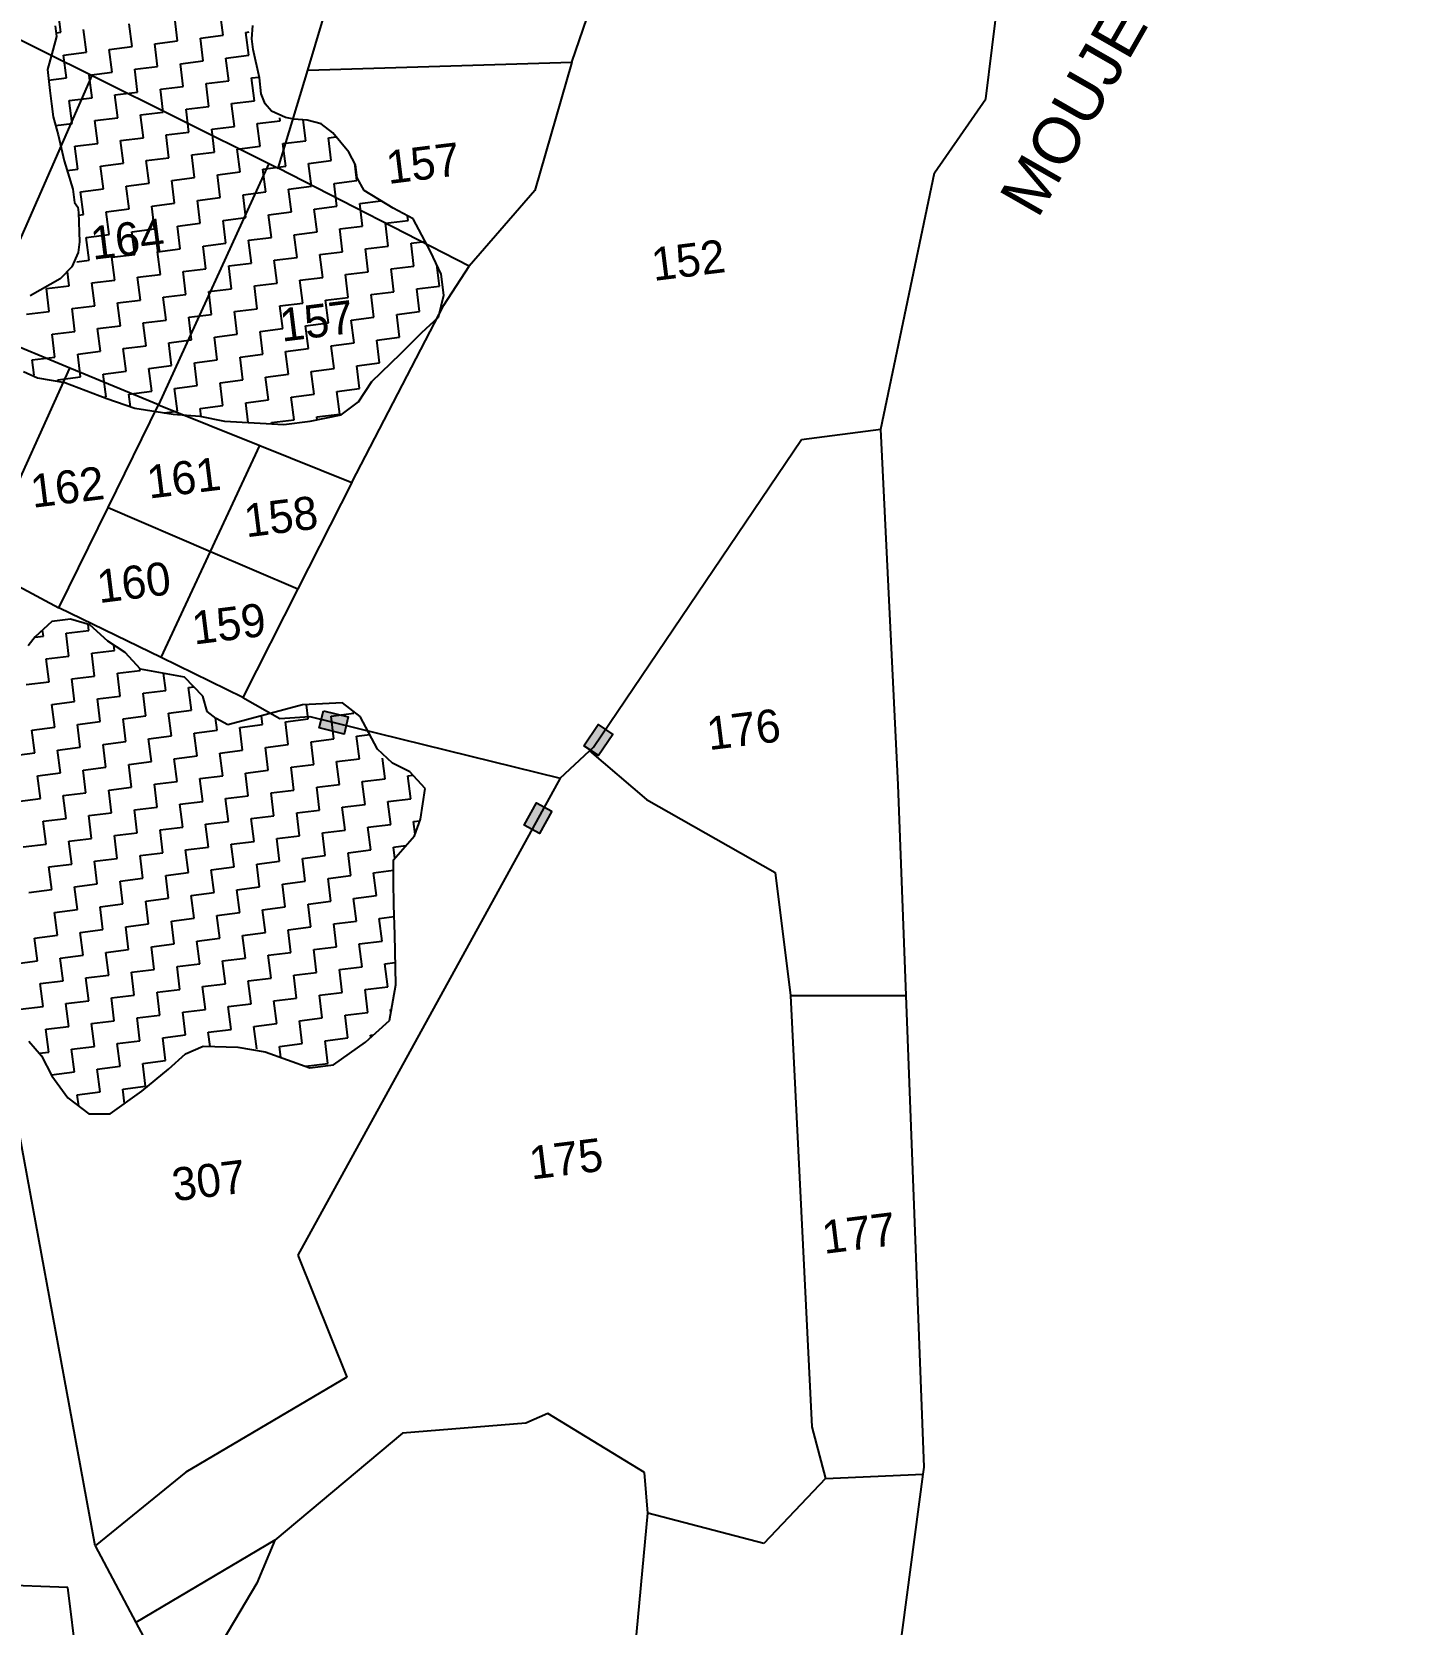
# Model space of a CAD drawing. Header units: metres. Extents: x 290108 to 292128, y 1990044 to 1991719.
# Drawn here: x 291804.7 to 292110, y 1990977.3 to 1991327.5 of the extents above; entities that cross this region are included whole.
import ezdxf
from ezdxf.enums import TextEntityAlignment as Align

# ---------------------------------------------------------------- set-up
doc = ezdxf.new("R2010")
doc.units = ezdxf.units.M
doc.header["$MEASUREMENT"] = 0
for name, color, linetype in [('POLY_HATCH', 12, 'Continuous'), ('POLY_PARCEL', 6, 'Continuous'), ('TEXT_MAPOUT', 7, 'Continuous'), ('TEXT_PARCEL', 7, 'Continuous'), ('V_BOUND_LINE', 7, 'Continuous')]:
    doc.layers.add(name, color=color, linetype=linetype)
doc.styles.get("Standard").update_dxf_attribs({"font": 'arial.ttf'})
doc.styles.add('TEXT_MAP', font='')
doc.styles.get('TEXT_MAP').set_extended_font_data('Kruti Dev 050')

msp = doc.modelspace()

# ---------------------------------------------------------------- hatches: boundary and pattern name
for points in [[(291873.39, 1991173.05), (291874.32, 1991176.83), (291868.86, 1991178.17), (291867.93, 1991174.39)], [(291932.49, 1991172.96), (291929.27, 1991175.13), (291926.12, 1991170.48), (291929.34, 1991168.3)], [(291912.97, 1991153.02), (291916.37, 1991151.15), (291919.08, 1991156.08), (291915.67, 1991157.95)]]:
    msp.add_hatch(color=256).paths.add_polyline_path(points)

# ---------------------------------------------------------------- linework, layer by layer
for points in [[(291868.86, 1991178.17), (291874.32, 1991176.83), (291873.39, 1991173.05), (291867.93, 1991174.39)], [(291926.12, 1991170.48), (291929.27, 1991175.13), (291932.49, 1991172.96), (291929.34, 1991168.3)], [(291919.08, 1991156.08), (291916.37, 1991151.15), (291912.97, 1991153.02), (291915.67, 1991157.95)]]:
    msp.add_lwpolyline(points, close=True)
at = {"layer": 'POLY_HATCH'}
for p, q in [((291809.88, 1991328.76), (291810.17, 1991326.44)), ((291853.09, 1991325.92), (291853.31, 1991328.88)), ((291810.17, 1991326.44), (291809.37, 1991323.41)), ((291853.38, 1991323.61), (291853.09, 1991325.92)), ((291809.37, 1991323.41), (291808.14, 1991319.15)), ((291854.75, 1991317.32), (291853.38, 1991323.61)), ((291808.14, 1991319.15), (291808.71, 1991314.53)), ((291808.71, 1991314.53), (291809.07, 1991311.64)), ((291855.18, 1991313.85), (291854.75, 1991317.32)), ((291809.07, 1991311.64), (291809.43, 1991308.75)), ((291856.05, 1991311.61), (291855.18, 1991313.85)), ((291857.42, 1991310.02), (291856.05, 1991311.61)), ((291809.43, 1991308.75), (291810.52, 1991304.78)), ((291860.53, 1991308.65), (291857.42, 1991310.02)), ((291862.33, 1991308.29), (291860.53, 1991308.65)), ((291865.3, 1991308.07), (291862.33, 1991308.29)), ((291868.33, 1991307.27), (291865.3, 1991308.07)), ((291810.52, 1991304.78), (291811.81, 1991299.07)), ((291870.93, 1991305.25), (291868.33, 1991307.27)), ((291874.4, 1991300.99), (291870.93, 1991305.25)), ((291875.91, 1991298.24), (291874.4, 1991300.99)), ((291811.81, 1991299.07), (291813.76, 1991292.86)), ((291876.27, 1991295.35), (291875.91, 1991298.24)), ((291877.79, 1991292.61), (291876.27, 1991295.35)), ((291813.76, 1991292.86), (291814.12, 1991289.97)), ((291814.12, 1991289.97), (291814.84, 1991288.88)), ((291884.15, 1991288.7), (291877.79, 1991292.61)), ((291814.84, 1991288.88), (291814.98, 1991287.73)), ((291814.98, 1991287.73), (291815.2, 1991281.3)), ((291888.55, 1991286.32), (291884.15, 1991288.7)), ((291892.38, 1991279.17), (291888.55, 1991286.32)), ((291815.2, 1991281.3), (291814.91, 1991278.92)), ((291814.91, 1991278.92), (291813.53, 1991275.81)), ((291894.76, 1991274.18), (291892.38, 1991279.17)), ((291810.93, 1991273.14), (291804.35, 1991269.39)), ((291813.53, 1991275.81), (291810.93, 1991273.14)), ((291895.33, 1991269.56), (291894.76, 1991274.18)), ((291894.17, 1991264.72), (291895.33, 1991269.56)), ((291890.49, 1991261.33), (291894.17, 1991264.72)), ((291885.79, 1991256.63), (291890.49, 1991261.33)), ((291879.5, 1991250.57), (291885.79, 1991256.63)), ((291802.89, 1991252.78), (291806, 1991251.4)), ((291806, 1991251.4), (291812, 1991250.39)), ((291812, 1991250.39), (291821.24, 1991246.85)), ((291876.53, 1991246.09), (291879.5, 1991250.57)), ((291821.24, 1991246.85), (291827.39, 1991244.68)), ((291827.39, 1991244.68), (291835.77, 1991243.37)), ((291872.77, 1991243.28), (291876.53, 1991246.09)), ((291835.77, 1991243.37), (291841.69, 1991242.93)), ((291841.69, 1991242.93), (291847.11, 1991241.85)), ((291847.11, 1991241.85), (291853.62, 1991241.48)), ((291853.62, 1991241.48), (291860.12, 1991241.12)), ((291860.12, 1991241.12), (291865.9, 1991241.84)), ((291865.9, 1991241.84), (291872.77, 1991243.28)), ((291809.14, 1991197.81), (291805.46, 1991194.42)), ((291813.19, 1991198.31), (291809.14, 1991197.81)), ((291817.45, 1991197.08), (291813.19, 1991198.31)), ((291821.43, 1991193.47), (291817.45, 1991197.08)), ((291805.46, 1991194.42), (291803.94, 1991192.47)), ((291825.26, 1991191.01), (291821.43, 1991193.47)), ((291828.65, 1991187.33), (291825.26, 1991191.01)), ((291838.26, 1991185.59), (291828.65, 1991187.33)), ((291842.3, 1991181.4), (291838.26, 1991185.59)), ((291843.31, 1991178), (291842.3, 1991181.4)), ((291845.26, 1991176.48), (291843.31, 1991178)), ((291864.27, 1991179.44), (291847.79, 1991175.04)), ((291873.02, 1991179.94), (291864.27, 1991179.44)), ((291876.92, 1991176.9), (291873.02, 1991179.94)), ((291847.79, 1991175.04), (291845.26, 1991176.48)), ((291880.74, 1991169.75), (291876.92, 1991176.9)), ((291884.07, 1991166.64), (291880.74, 1991169.75)), ((291887.82, 1991164.76), (291884.07, 1991166.64)), ((291891.22, 1991161.08), (291887.82, 1991164.76)), ((291890.18, 1991154.34), (291891.22, 1991161.08)), ((291888.88, 1991150.66), (291890.18, 1991154.34)), ((291884.25, 1991145.39), (291888.88, 1991150.66)), ((291884.25, 1991140.69), (291884.25, 1991145.39)), ((291884.32, 1991135.42), (291884.25, 1991140.69)), ((291884.53, 1991128.99), (291884.32, 1991135.42)), ((291884.74, 1991117.87), (291884.53, 1991128.99)), ((291883.36, 1991110.07), (291884.74, 1991117.87)), ((291878.08, 1991105.31), (291883.36, 1991110.07)), ((291804.08, 1991105.49), (291806.83, 1991102.31)), ((291838.48, 1991102.73), (291842.38, 1991104.39)), ((291842.38, 1991104.39), (291850.04, 1991104.17)), ((291871.07, 1991100.33), (291878.08, 1991105.31)), ((291806.83, 1991102.31), (291809.13, 1991097.9)), ((291834.79, 1991099.33), (291838.48, 1991102.73)), ((291850.04, 1991104.17), (291856.04, 1991103.15)), ((291856.04, 1991103.15), (291865.87, 1991099.68)), ((291809.13, 1991097.9), (291812.67, 1991093.06)), ((291828.93, 1991094.5), (291834.79, 1991099.33)), ((291865.87, 1991099.68), (291871.07, 1991100.33)), ((291821.92, 1991089.52), (291828.93, 1991094.5)), ((291812.67, 1991093.06), (291817.22, 1991089.52)), ((291817.22, 1991089.52), (291821.92, 1991089.52))]:
    msp.add_line(p, q, dxfattribs=at)
at = {"layer": 'POLY_HATCH', "linetype": 'Continuous'}
for p, q in [((291811.09, 1991327.37), (291810.73, 1991330.24)), ((291826.75, 1991324.23), (291826.12, 1991329.24)), ((291836.77, 1991325.47), (291836.14, 1991330.49)), ((291846.79, 1991326.72), (291846.17, 1991331.73)), ((291810.07, 1991327.24), (291811.09, 1991327.37)), ((291816.72, 1991322.98), (291816.1, 1991327.99)), ((291831.76, 1991324.85), (291836.77, 1991325.47)), ((291841.78, 1991326.1), (291846.79, 1991326.72)), ((291842.4, 1991321.09), (291841.78, 1991326.1)), ((291851.8, 1991327.34), (291852.55, 1991327.44)), ((291852.43, 1991322.33), (291851.8, 1991327.34)), ((291811.71, 1991322.36), (291816.72, 1991322.98)), ((291812.33, 1991317.35), (291811.71, 1991322.36)), ((291821.73, 1991323.6), (291826.75, 1991324.23)), ((291822.36, 1991318.59), (291821.73, 1991323.6)), ((291832.38, 1991319.84), (291831.76, 1991324.85)), ((291847.41, 1991321.71), (291852.43, 1991322.33)), ((291848.04, 1991316.7), (291847.41, 1991321.71)), ((291817.35, 1991317.97), (291822.36, 1991318.59)), ((291817.97, 1991312.96), (291817.35, 1991317.97)), ((291827.37, 1991319.22), (291832.38, 1991319.84)), ((291827.99, 1991314.2), (291827.37, 1991319.22)), ((291837.39, 1991320.46), (291842.4, 1991321.09)), ((291838.02, 1991315.45), (291837.39, 1991320.46)), ((291808.42, 1991316.86), (291812.33, 1991317.35)), ((291833, 1991314.83), (291838.02, 1991315.45)), ((291833.63, 1991309.82), (291833, 1991314.83)), ((291843.03, 1991316.07), (291848.04, 1991316.7)), ((291843.65, 1991311.06), (291843.03, 1991316.07)), ((291853.05, 1991317.32), (291854.71, 1991317.53)), ((291853.67, 1991312.31), (291853.05, 1991317.32)), ((291812.96, 1991312.33), (291817.97, 1991312.96)), ((291813.58, 1991307.32), (291812.96, 1991312.33)), ((291822.98, 1991313.58), (291827.99, 1991314.2)), ((291823.6, 1991308.57), (291822.98, 1991313.58)), ((291838.64, 1991310.44), (291843.65, 1991311.06)), ((291848.66, 1991311.69), (291853.67, 1991312.31)), ((291849.29, 1991306.67), (291848.66, 1991311.69)), ((291818.59, 1991307.95), (291823.6, 1991308.57)), ((291819.22, 1991302.93), (291818.59, 1991307.95)), ((291828.62, 1991309.19), (291833.63, 1991309.82)), ((291829.24, 1991304.18), (291828.62, 1991309.19)), ((291839.26, 1991305.43), (291838.64, 1991310.44)), ((291854.3, 1991307.3), (291859.31, 1991307.92)), ((291859.31, 1991307.92), (291859.23, 1991308.52)), ((291864.94, 1991303.53), (291864.37, 1991308.14)), ((291809.95, 1991306.87), (291813.58, 1991307.32)), ((291824.23, 1991303.56), (291829.24, 1991304.18)), ((291834.25, 1991304.8), (291839.26, 1991305.43)), ((291834.87, 1991299.79), (291834.25, 1991304.8)), ((291844.27, 1991306.05), (291849.29, 1991306.67)), ((291844.9, 1991301.04), (291844.27, 1991306.05)), ((291854.92, 1991302.29), (291854.3, 1991307.3)), ((291869.95, 1991304.16), (291871.65, 1991304.37)), ((291870.58, 1991299.15), (291869.95, 1991304.16)), ((291814.21, 1991302.31), (291819.22, 1991302.93)), ((291814.83, 1991297.3), (291814.21, 1991302.31)), ((291824.85, 1991298.55), (291824.23, 1991303.56)), ((291839.89, 1991300.42), (291844.9, 1991301.04)), ((291840.51, 1991295.41), (291839.89, 1991300.42)), ((291849.91, 1991301.66), (291854.92, 1991302.29)), ((291850.53, 1991296.65), (291849.91, 1991301.66)), ((291859.93, 1991302.91), (291864.94, 1991303.53)), ((291860.55, 1991297.9), (291859.93, 1991302.91)), ((291812.46, 1991297), (291814.83, 1991297.3)), ((291819.84, 1991297.92), (291824.85, 1991298.55)), ((291820.46, 1991292.91), (291819.84, 1991297.92)), ((291829.86, 1991299.17), (291834.87, 1991299.79)), ((291830.49, 1991294.16), (291829.86, 1991299.17)), ((291855.54, 1991297.28), (291860.55, 1991297.9)), ((291856.17, 1991292.26), (291855.54, 1991297.28)), ((291865.57, 1991298.52), (291870.58, 1991299.15)), ((291866.19, 1991293.51), (291865.57, 1991298.52)), ((291876.21, 1991294.76), (291875.74, 1991298.56)), ((291825.47, 1991293.53), (291830.49, 1991294.16)), ((291826.1, 1991288.52), (291825.47, 1991293.53)), ((291835.5, 1991294.78), (291840.51, 1991295.41)), ((291836.12, 1991289.77), (291835.5, 1991294.78)), ((291845.52, 1991296.03), (291850.53, 1991296.65)), ((291846.14, 1991291.02), (291845.52, 1991296.03)), ((291861.18, 1991292.89), (291866.19, 1991293.51)), ((291871.2, 1991294.13), (291876.21, 1991294.76)), ((291871.82, 1991289.12), (291871.2, 1991294.13)), ((291815.45, 1991292.29), (291820.46, 1991292.91)), ((291816.08, 1991287.28), (291815.45, 1991292.29)), ((291841.13, 1991290.39), (291846.14, 1991291.02)), ((291841.76, 1991285.38), (291841.13, 1991290.39)), ((291851.16, 1991291.64), (291856.17, 1991292.26)), ((291851.78, 1991286.63), (291851.16, 1991291.64)), ((291861.8, 1991287.88), (291861.18, 1991292.89)), ((291876.84, 1991289.75), (291881.5, 1991290.33)), ((291815, 1991287.14), (291816.08, 1991287.28)), ((291821.09, 1991287.9), (291826.1, 1991288.52)), ((291821.71, 1991282.89), (291821.09, 1991287.9)), ((291831.11, 1991289.15), (291836.12, 1991289.77)), ((291831.73, 1991284.14), (291831.11, 1991289.15)), ((291846.77, 1991286.01), (291851.78, 1991286.63)), ((291856.79, 1991287.25), (291861.8, 1991287.88)), ((291857.41, 1991282.24), (291856.79, 1991287.25)), ((291866.81, 1991288.5), (291871.82, 1991289.12)), ((291867.44, 1991283.49), (291866.81, 1991288.5)), ((291877.46, 1991284.74), (291876.84, 1991289.75)), ((291887.48, 1991285.98), (291887.36, 1991286.96)), ((291826.72, 1991283.51), (291831.73, 1991284.14)), ((291827.35, 1991278.5), (291826.72, 1991283.51)), ((291836.74, 1991284.76), (291841.76, 1991285.38)), ((291837.37, 1991279.75), (291836.74, 1991284.76)), ((291847.39, 1991280.99), (291846.77, 1991286.01)), ((291862.43, 1991282.86), (291867.44, 1991283.49)), ((291872.45, 1991284.11), (291877.46, 1991284.74)), ((291873.07, 1991279.1), (291872.45, 1991284.11)), ((291882.47, 1991285.36), (291887.48, 1991285.98)), ((291883.09, 1991280.35), (291882.47, 1991285.36)), ((291816.7, 1991282.27), (291821.71, 1991282.89)), ((291817.32, 1991277.25), (291816.7, 1991282.27)), ((291832.36, 1991279.12), (291837.37, 1991279.75)), ((291842.38, 1991280.37), (291847.39, 1991280.99)), ((291843, 1991275.36), (291842.38, 1991280.37)), ((291852.4, 1991281.62), (291857.41, 1991282.24)), ((291853.03, 1991276.61), (291852.4, 1991281.62)), ((291863.05, 1991277.85), (291862.43, 1991282.86)), ((291878.08, 1991279.72), (291883.09, 1991280.35)), ((291878.71, 1991274.71), (291878.08, 1991279.72)), ((291888.11, 1991280.97), (291891.21, 1991281.36)), ((291888.73, 1991275.96), (291888.11, 1991280.97)), ((291814.61, 1991276.92), (291817.32, 1991277.25)), ((291822.33, 1991277.88), (291827.35, 1991278.5)), ((291822.96, 1991272.87), (291822.33, 1991277.88)), ((291832.98, 1991274.11), (291832.36, 1991279.12)), ((291848.01, 1991275.98), (291853.03, 1991276.61)), ((291848.64, 1991270.97), (291848.01, 1991275.98)), ((291858.04, 1991277.23), (291863.05, 1991277.85)), ((291858.66, 1991272.22), (291858.04, 1991277.23)), ((291868.06, 1991278.48), (291873.07, 1991279.1)), ((291868.68, 1991273.47), (291868.06, 1991278.48)), ((291883.72, 1991275.34), (291888.73, 1991275.96)), ((291894.36, 1991271.57), (291893.79, 1991276.22)), ((291812.93, 1991271.62), (291812.54, 1991274.79)), ((291817.95, 1991272.24), (291822.96, 1991272.87)), ((291827.97, 1991273.49), (291832.98, 1991274.11)), ((291828.59, 1991268.48), (291827.97, 1991273.49)), ((291837.99, 1991274.74), (291843, 1991275.36)), ((291838.61, 1991269.72), (291837.99, 1991274.74)), ((291863.67, 1991272.84), (291868.68, 1991273.47)), ((291864.3, 1991267.83), (291863.67, 1991272.84)), ((291873.69, 1991274.09), (291878.71, 1991274.71)), ((291874.32, 1991269.08), (291873.69, 1991274.09)), ((291884.34, 1991270.32), (291883.72, 1991275.34)), ((291807.92, 1991271), (291812.93, 1991271.62)), ((291808.55, 1991265.98), (291807.92, 1991271)), ((291818.57, 1991267.23), (291817.95, 1991272.24)), ((291833.6, 1991269.1), (291838.61, 1991269.72)), ((291834.23, 1991264.09), (291833.6, 1991269.1)), ((291843.63, 1991270.35), (291848.64, 1991270.97)), ((291844.25, 1991265.34), (291843.63, 1991270.35)), ((291853.65, 1991271.6), (291858.66, 1991272.22)), ((291854.27, 1991266.58), (291853.65, 1991271.6)), ((291869.31, 1991268.45), (291874.32, 1991269.08)), ((291879.33, 1991269.7), (291884.34, 1991270.32)), ((291879.95, 1991264.69), (291879.33, 1991269.7)), ((291889.35, 1991270.95), (291894.36, 1991271.57)), ((291889.98, 1991265.94), (291889.35, 1991270.95)), ((291803.54, 1991265.36), (291808.55, 1991265.98)), ((291813.56, 1991266.61), (291818.57, 1991267.23)), ((291814.18, 1991261.6), (291813.56, 1991266.61)), ((291823.58, 1991267.85), (291828.59, 1991268.48)), ((291824.2, 1991262.84), (291823.58, 1991267.85)), ((291849.26, 1991265.96), (291854.27, 1991266.58)), ((291849.88, 1991260.95), (291849.26, 1991265.96)), ((291859.28, 1991267.21), (291864.3, 1991267.83)), ((291859.91, 1991262.2), (291859.28, 1991267.21)), ((291869.93, 1991263.44), (291869.31, 1991268.45)), ((291884.96, 1991265.31), (291889.98, 1991265.94)), ((291819.19, 1991262.22), (291824.2, 1991262.84)), ((291819.82, 1991257.21), (291819.19, 1991262.22)), ((291829.22, 1991263.47), (291834.23, 1991264.09)), ((291829.84, 1991258.45), (291829.22, 1991263.47)), ((291839.24, 1991264.71), (291844.25, 1991265.34)), ((291839.86, 1991259.7), (291839.24, 1991264.71)), ((291854.9, 1991261.57), (291859.91, 1991262.2)), ((291864.92, 1991262.82), (291869.93, 1991263.44)), ((291865.54, 1991257.81), (291864.92, 1991262.82)), ((291874.94, 1991264.07), (291879.95, 1991264.69)), ((291875.57, 1991259.05), (291874.94, 1991264.07)), ((291885.59, 1991260.3), (291884.96, 1991265.31)), ((291809.17, 1991260.97), (291814.18, 1991261.6)), ((291809.79, 1991255.96), (291809.17, 1991260.97)), ((291824.83, 1991257.83), (291829.84, 1991258.45)), ((291834.85, 1991259.08), (291839.86, 1991259.7)), ((291835.47, 1991254.07), (291834.85, 1991259.08)), ((291844.87, 1991260.33), (291849.88, 1991260.95)), ((291845.5, 1991255.31), (291844.87, 1991260.33)), ((291855.52, 1991256.56), (291854.9, 1991261.57)), ((291870.55, 1991258.43), (291875.57, 1991259.05)), ((291871.18, 1991253.42), (291870.55, 1991258.43)), ((291880.58, 1991259.68), (291885.59, 1991260.3)), ((291881.2, 1991254.67), (291880.58, 1991259.68)), ((291804.78, 1991255.34), (291809.79, 1991255.96)), ((291805.2, 1991251.96), (291804.78, 1991255.34)), ((291814.8, 1991256.58), (291819.82, 1991257.21)), ((291815.43, 1991251.57), (291814.8, 1991256.58)), ((291825.45, 1991252.82), (291824.83, 1991257.83)), ((291840.49, 1991254.69), (291845.5, 1991255.31)), ((291850.51, 1991255.94), (291855.52, 1991256.56)), ((291851.13, 1991250.93), (291850.51, 1991255.94)), ((291860.53, 1991257.18), (291865.54, 1991257.81)), ((291861.15, 1991252.17), (291860.53, 1991257.18)), ((291810.42, 1991250.95), (291815.43, 1991251.57)), ((291820.44, 1991252.2), (291825.45, 1991252.82)), ((291821.06, 1991247.19), (291820.44, 1991252.2)), ((291830.46, 1991253.44), (291835.47, 1991254.07)), ((291831.09, 1991248.43), (291830.46, 1991253.44)), ((291841.11, 1991249.68), (291840.49, 1991254.69)), ((291856.14, 1991251.55), (291861.15, 1991252.17)), ((291856.77, 1991246.54), (291856.14, 1991251.55)), ((291866.17, 1991252.8), (291871.18, 1991253.42)), ((291866.79, 1991247.78), (291866.17, 1991252.8)), ((291876.19, 1991254.04), (291881.2, 1991254.67)), ((291876.81, 1991249.03), (291876.19, 1991254.04)), ((291810.45, 1991250.65), (291810.42, 1991250.95)), ((291826.07, 1991247.81), (291831.09, 1991248.43)), ((291836.1, 1991249.06), (291841.11, 1991249.68)), ((291836.72, 1991244.04), (291836.1, 1991249.06)), ((291846.12, 1991250.3), (291851.13, 1991250.93)), ((291846.74, 1991245.29), (291846.12, 1991250.3)), ((291871.8, 1991248.41), (291876.81, 1991249.03)), ((291872.42, 1991243.4), (291871.8, 1991248.41)), ((291820.53, 1991247.12), (291821.06, 1991247.19)), ((291826.42, 1991245.02), (291826.07, 1991247.81)), ((291841.73, 1991244.67), (291846.74, 1991245.29)), ((291841.95, 1991242.88), (291841.73, 1991244.67)), ((291851.76, 1991245.91), (291856.77, 1991246.54)), ((291852.3, 1991241.56), (291851.76, 1991245.91)), ((291861.78, 1991247.16), (291866.79, 1991247.78)), ((291862.4, 1991242.15), (291861.78, 1991247.16)), ((291833.79, 1991243.68), (291836.72, 1991244.04)), ((291857.39, 1991241.53), (291862.4, 1991242.15)), ((291857.42, 1991241.27), (291857.39, 1991241.53)), ((291867.41, 1991242.77), (291872.42, 1991243.4)), ((291867.49, 1991242.17), (291867.41, 1991242.77)), ((291807.25, 1991194.58), (291807.09, 1991195.92)), ((291812.26, 1991195.2), (291817.27, 1991195.82)), ((291817.27, 1991195.82), (291817.11, 1991197.18)), ((291805.4, 1991194.35), (291807.25, 1991194.58)), ((291812.89, 1991190.19), (291812.26, 1991195.2)), ((291822.91, 1991191.44), (291822.76, 1991192.61)), ((291807.88, 1991189.57), (291812.89, 1991190.19)), ((291808.5, 1991184.55), (291807.88, 1991189.57)), ((291817.9, 1991190.81), (291822.91, 1991191.44)), ((291818.52, 1991185.8), (291817.9, 1991190.81)), ((291813.51, 1991185.18), (291818.52, 1991185.8)), ((291814.13, 1991180.17), (291813.51, 1991185.18)), ((291823.53, 1991186.42), (291828.54, 1991187.05)), ((291824.16, 1991181.41), (291823.53, 1991186.42)), ((291828.54, 1991187.05), (291828.49, 1991187.5)), ((291834.18, 1991182.66), (291833.71, 1991186.41)), ((291803.49, 1991183.93), (291808.5, 1991184.55)), ((291819.15, 1991180.79), (291824.16, 1991181.41)), ((291829.17, 1991182.04), (291834.18, 1991182.66)), ((291829.79, 1991177.03), (291829.17, 1991182.04)), ((291839.19, 1991183.28), (291840.34, 1991183.43)), ((291839.81, 1991178.27), (291839.19, 1991183.28)), ((291809.12, 1991179.54), (291814.13, 1991180.17)), ((291809.75, 1991174.53), (291809.12, 1991179.54)), ((291819.77, 1991175.78), (291819.15, 1991180.79)), ((291834.8, 1991177.65), (291839.81, 1991178.27)), ((291865.49, 1991176.38), (291865.11, 1991179.48)), ((291875.52, 1991177.62), (291875.47, 1991178.03)), ((291804.73, 1991173.91), (291809.75, 1991174.53)), ((291814.76, 1991175.15), (291819.77, 1991175.78)), ((291815.38, 1991170.14), (291814.76, 1991175.15)), ((291824.78, 1991176.4), (291829.79, 1991177.03)), ((291825.4, 1991171.39), (291824.78, 1991176.4)), ((291835.43, 1991172.64), (291834.8, 1991177.65)), ((291845.45, 1991173.88), (291845.11, 1991176.6)), ((291850.46, 1991174.51), (291855.47, 1991175.13)), ((291851.08, 1991169.5), (291850.46, 1991174.51)), ((291855.47, 1991175.13), (291855.24, 1991177.02)), ((291860.48, 1991175.75), (291865.49, 1991176.38)), ((291861.11, 1991170.74), (291860.48, 1991175.75)), ((291870.51, 1991177), (291875.52, 1991177.62)), ((291871.13, 1991171.99), (291870.51, 1991177)), ((291805.36, 1991168.9), (291804.73, 1991173.91)), ((291820.39, 1991170.77), (291825.4, 1991171.39)), ((291830.41, 1991172.01), (291835.43, 1991172.64)), ((291831.04, 1991167), (291830.41, 1991172.01)), ((291840.44, 1991173.26), (291845.45, 1991173.88)), ((291841.06, 1991168.25), (291840.44, 1991173.26)), ((291866.12, 1991171.37), (291871.13, 1991171.99)), ((291866.74, 1991166.36), (291866.12, 1991171.37)), ((291876.14, 1991172.61), (291879.02, 1991172.97)), ((291876.76, 1991167.6), (291876.14, 1991172.61)), ((291800.35, 1991168.27), (291805.36, 1991168.9)), ((291810.37, 1991169.52), (291815.38, 1991170.14)), ((291810.99, 1991164.51), (291810.37, 1991169.52)), ((291821.02, 1991165.76), (291820.39, 1991170.77)), ((291836.05, 1991167.63), (291841.06, 1991168.25)), ((291836.67, 1991162.61), (291836.05, 1991167.63)), ((291846.07, 1991168.87), (291851.08, 1991169.5)), ((291846.7, 1991163.86), (291846.07, 1991168.87)), ((291856.1, 1991170.12), (291861.11, 1991170.74)), ((291856.72, 1991165.11), (291856.1, 1991170.12)), ((291871.75, 1991166.98), (291876.76, 1991167.6)), ((291882.4, 1991163.21), (291881.83, 1991167.76)), ((291805.98, 1991163.89), (291810.99, 1991164.51)), ((291806.6, 1991158.87), (291805.98, 1991163.89)), ((291816, 1991165.13), (291821.02, 1991165.76)), ((291816.63, 1991160.12), (291816, 1991165.13)), ((291826.03, 1991166.38), (291831.04, 1991167)), ((291826.65, 1991161.37), (291826.03, 1991166.38)), ((291841.68, 1991163.24), (291846.7, 1991163.86)), ((291851.71, 1991164.48), (291856.72, 1991165.11)), ((291852.33, 1991159.47), (291851.71, 1991164.48)), ((291861.73, 1991165.73), (291866.74, 1991166.36)), ((291862.35, 1991160.72), (291861.73, 1991165.73)), ((291872.38, 1991161.97), (291871.75, 1991166.98)), ((291887.41, 1991163.84), (291888.54, 1991163.98)), ((291821.64, 1991160.74), (291826.65, 1991161.37)), ((291822.26, 1991155.73), (291821.64, 1991160.74)), ((291831.66, 1991161.99), (291836.67, 1991162.61)), ((291832.29, 1991156.98), (291831.66, 1991161.99)), ((291842.31, 1991158.23), (291841.68, 1991163.24)), ((291857.34, 1991160.1), (291862.35, 1991160.72)), ((291867.37, 1991161.34), (291872.38, 1991161.97)), ((291867.99, 1991156.33), (291867.37, 1991161.34)), ((291877.39, 1991162.59), (291882.4, 1991163.21)), ((291878.01, 1991157.58), (291877.39, 1991162.59)), ((291888.03, 1991158.83), (291887.41, 1991163.84)), ((291801.59, 1991158.25), (291806.6, 1991158.87)), ((291811.62, 1991159.5), (291816.63, 1991160.12)), ((291812.24, 1991154.49), (291811.62, 1991159.5)), ((291827.27, 1991156.36), (291832.29, 1991156.98)), ((291837.3, 1991157.6), (291842.31, 1991158.23)), ((291837.92, 1991152.59), (291837.3, 1991157.6)), ((291847.32, 1991158.85), (291852.33, 1991159.47)), ((291847.94, 1991153.84), (291847.32, 1991158.85)), ((291857.97, 1991155.09), (291857.34, 1991160.1)), ((291873, 1991156.96), (291878.01, 1991157.58)), ((291873.62, 1991151.94), (291873, 1991156.96)), ((291883.02, 1991158.2), (291888.03, 1991158.83)), ((291883.65, 1991153.19), (291883.02, 1991158.2)), ((291807.23, 1991153.86), (291812.24, 1991154.49)), ((291807.85, 1991148.85), (291807.23, 1991153.86)), ((291817.25, 1991155.11), (291822.26, 1991155.73)), ((291817.87, 1991150.1), (291817.25, 1991155.11)), ((291827.9, 1991151.34), (291827.27, 1991156.36)), ((291842.93, 1991153.22), (291847.94, 1991153.84)), ((291852.95, 1991154.46), (291857.97, 1991155.09)), ((291853.58, 1991149.45), (291852.95, 1991154.46)), ((291862.98, 1991155.71), (291867.99, 1991156.33)), ((291863.6, 1991150.7), (291862.98, 1991155.71)), ((291888.66, 1991153.81), (291890.06, 1991153.99)), ((291889.01, 1991151.01), (291888.66, 1991153.81)), ((291812.86, 1991149.47), (291817.87, 1991150.1)), ((291822.89, 1991150.72), (291827.9, 1991151.34)), ((291823.51, 1991145.71), (291822.89, 1991150.72)), ((291832.91, 1991151.97), (291837.92, 1991152.59)), ((291833.53, 1991146.96), (291832.91, 1991151.97)), ((291843.55, 1991148.2), (291842.93, 1991153.22)), ((291858.59, 1991150.07), (291863.6, 1991150.7)), ((291859.21, 1991145.06), (291858.59, 1991150.07)), ((291868.61, 1991151.32), (291873.62, 1991151.94)), ((291869.24, 1991146.31), (291868.61, 1991151.32)), ((291878.63, 1991152.57), (291883.65, 1991153.19)), ((291879.26, 1991147.56), (291878.63, 1991152.57)), ((291802.84, 1991148.23), (291807.85, 1991148.85)), ((291813.49, 1991144.46), (291812.86, 1991149.47)), ((291828.52, 1991146.33), (291833.53, 1991146.96)), ((291838.54, 1991147.58), (291843.55, 1991148.2)), ((291839.17, 1991142.57), (291838.54, 1991147.58)), ((291848.57, 1991148.83), (291853.58, 1991149.45)), ((291849.19, 1991143.82), (291848.57, 1991148.83)), ((291874.25, 1991146.93), (291879.26, 1991147.56)), ((291874.87, 1991141.92), (291874.25, 1991146.93)), ((291884.27, 1991148.18), (291887, 1991148.52)), ((291884.57, 1991145.75), (291884.27, 1991148.18)), ((291808.47, 1991143.84), (291813.49, 1991144.46)), ((291809.1, 1991138.83), (291808.47, 1991143.84)), ((291818.5, 1991145.09), (291823.51, 1991145.71)), ((291819.12, 1991140.08), (291818.5, 1991145.09)), ((291829.14, 1991141.32), (291828.52, 1991146.33)), ((291844.18, 1991143.19), (291849.19, 1991143.82)), ((291844.8, 1991138.18), (291844.18, 1991143.19)), ((291854.2, 1991144.44), (291859.21, 1991145.06)), ((291854.82, 1991139.43), (291854.2, 1991144.44)), ((291864.22, 1991145.69), (291869.24, 1991146.31)), ((291864.85, 1991140.67), (291864.22, 1991145.69)), ((291879.88, 1991142.55), (291884.25, 1991143.09)), ((291814.11, 1991139.45), (291819.12, 1991140.08)), ((291814.73, 1991134.44), (291814.11, 1991139.45)), ((291824.13, 1991140.7), (291829.14, 1991141.32)), ((291824.76, 1991135.69), (291824.13, 1991140.7)), ((291834.16, 1991141.95), (291839.17, 1991142.57)), ((291834.78, 1991136.93), (291834.16, 1991141.95)), ((291849.81, 1991138.8), (291854.82, 1991139.43)), ((291859.84, 1991140.05), (291864.85, 1991140.67)), ((291860.46, 1991135.04), (291859.84, 1991140.05)), ((291869.86, 1991141.3), (291874.87, 1991141.92)), ((291870.48, 1991136.29), (291869.86, 1991141.3)), ((291880.51, 1991137.53), (291879.88, 1991142.55)), ((291804.09, 1991138.2), (291809.1, 1991138.83)), ((291829.77, 1991136.31), (291834.78, 1991136.93)), ((291830.39, 1991131.3), (291829.77, 1991136.31)), ((291839.79, 1991137.56), (291844.8, 1991138.18)), ((291840.41, 1991132.55), (291839.79, 1991137.56)), ((291850.44, 1991133.79), (291849.81, 1991138.8)), ((291865.47, 1991135.66), (291870.48, 1991136.29)), ((291875.49, 1991136.91), (291880.51, 1991137.53)), ((291876.12, 1991131.9), (291875.49, 1991136.91)), ((291809.72, 1991133.82), (291814.73, 1991134.44)), ((291810.35, 1991128.81), (291809.72, 1991133.82)), ((291819.74, 1991135.06), (291824.76, 1991135.69)), ((291820.37, 1991130.05), (291819.74, 1991135.06)), ((291835.4, 1991131.92), (291840.41, 1991132.55)), ((291845.43, 1991133.17), (291850.44, 1991133.79)), ((291846.05, 1991128.16), (291845.43, 1991133.17)), ((291855.45, 1991134.42), (291860.46, 1991135.04)), ((291856.07, 1991129.4), (291855.45, 1991134.42)), ((291866.09, 1991130.65), (291865.47, 1991135.66)), ((291881.13, 1991132.52), (291884.4, 1991132.93)), ((291881.75, 1991127.51), (291881.13, 1991132.52)), ((291815.36, 1991129.43), (291820.37, 1991130.05)), ((291815.98, 1991124.42), (291815.36, 1991129.43)), ((291825.38, 1991130.68), (291830.39, 1991131.3)), ((291826, 1991125.66), (291825.38, 1991130.68)), ((291836.03, 1991126.91), (291835.4, 1991131.92)), ((291851.06, 1991128.78), (291856.07, 1991129.4)), ((291861.08, 1991130.03), (291866.09, 1991130.65)), ((291861.71, 1991125.02), (291861.08, 1991130.03)), ((291871.11, 1991131.28), (291876.12, 1991131.9)), ((291871.73, 1991126.26), (291871.11, 1991131.28)), ((291805.33, 1991128.18), (291810.35, 1991128.81)), ((291805.96, 1991123.17), (291805.33, 1991128.18)), ((291820.99, 1991125.04), (291826, 1991125.66)), ((291831.01, 1991126.29), (291836.03, 1991126.91)), ((291831.64, 1991121.28), (291831.01, 1991126.29)), ((291841.04, 1991127.53), (291846.05, 1991128.16)), ((291841.66, 1991122.52), (291841.04, 1991127.53)), ((291851.68, 1991123.77), (291851.06, 1991128.78)), ((291866.72, 1991125.64), (291871.73, 1991126.26)), ((291867.34, 1991120.63), (291866.72, 1991125.64)), ((291876.74, 1991126.89), (291881.75, 1991127.51)), ((291877.36, 1991121.88), (291876.74, 1991126.89)), ((291800.95, 1991122.55), (291805.96, 1991123.17)), ((291810.97, 1991123.79), (291815.98, 1991124.42)), ((291811.59, 1991118.78), (291810.97, 1991123.79)), ((291821.62, 1991120.03), (291820.99, 1991125.04)), ((291836.65, 1991121.9), (291841.66, 1991122.52)), ((291837.27, 1991116.89), (291836.65, 1991121.9)), ((291846.67, 1991123.15), (291851.68, 1991123.77)), ((291847.3, 1991118.14), (291846.67, 1991123.15)), ((291856.69, 1991124.39), (291861.71, 1991125.02)), ((291857.32, 1991119.38), (291856.69, 1991124.39)), ((291872.35, 1991121.25), (291877.36, 1991121.88)), ((291882.38, 1991122.5), (291884.65, 1991122.78)), ((291883, 1991117.49), (291882.38, 1991122.5)), ((291806.58, 1991118.16), (291811.59, 1991118.78)), ((291816.6, 1991119.41), (291821.62, 1991120.03)), ((291817.23, 1991114.39), (291816.6, 1991119.41)), ((291826.63, 1991120.65), (291831.64, 1991121.28)), ((291827.25, 1991115.64), (291826.63, 1991120.65)), ((291852.31, 1991118.76), (291857.32, 1991119.38)), ((291852.93, 1991113.75), (291852.31, 1991118.76)), ((291862.33, 1991120.01), (291867.34, 1991120.63)), ((291862.95, 1991114.99), (291862.33, 1991120.01)), ((291872.98, 1991116.24), (291872.35, 1991121.25)), ((291807.2, 1991113.15), (291806.58, 1991118.16)), ((291822.24, 1991115.02), (291827.25, 1991115.64)), ((291822.86, 1991110.01), (291822.24, 1991115.02)), ((291832.26, 1991116.26), (291837.27, 1991116.89)), ((291832.88, 1991111.25), (291832.26, 1991116.26)), ((291842.28, 1991117.51), (291847.3, 1991118.14)), ((291842.91, 1991112.5), (291842.28, 1991117.51)), ((291857.94, 1991114.37), (291862.95, 1991114.99)), ((291867.96, 1991115.62), (291872.98, 1991116.24)), ((291868.59, 1991110.61), (291867.96, 1991115.62)), ((291877.99, 1991116.86), (291883, 1991117.49)), ((291878.61, 1991111.85), (291877.99, 1991116.86)), ((291802.19, 1991112.52), (291807.2, 1991113.15)), ((291812.22, 1991113.77), (291817.23, 1991114.39)), ((291812.84, 1991108.76), (291812.22, 1991113.77)), ((291837.9, 1991111.88), (291842.91, 1991112.5)), ((291838.52, 1991106.87), (291837.9, 1991111.88)), ((291847.92, 1991113.12), (291852.93, 1991113.75)), ((291848.54, 1991108.11), (291847.92, 1991113.12)), ((291858.57, 1991109.36), (291857.94, 1991114.37)), ((291873.6, 1991111.23), (291878.61, 1991111.85)), ((291883.62, 1991112.48), (291883.79, 1991112.5)), ((291883.69, 1991111.93), (291883.62, 1991112.48)), ((291807.83, 1991108.14), (291812.84, 1991108.76)), ((291808.45, 1991103.12), (291807.83, 1991108.14)), ((291817.85, 1991109.38), (291822.86, 1991110.01)), ((291818.47, 1991104.37), (291817.85, 1991109.38)), ((291827.87, 1991110.63), (291832.88, 1991111.25)), ((291828.5, 1991105.62), (291827.87, 1991110.63)), ((291843.53, 1991107.49), (291848.54, 1991108.11)), ((291853.55, 1991108.74), (291858.57, 1991109.36)), ((291854.17, 1991103.81), (291853.55, 1991108.74)), ((291863.58, 1991109.98), (291868.59, 1991110.61)), ((291864.2, 1991104.97), (291863.58, 1991109.98)), ((291874.22, 1991106.22), (291873.6, 1991111.23)), ((291813.46, 1991103.75), (291818.47, 1991104.37)), ((291823.49, 1991105), (291828.5, 1991105.62)), ((291824.11, 1991099.98), (291823.49, 1991105)), ((291833.51, 1991106.24), (291838.52, 1991106.87)), ((291834.13, 1991101.23), (291833.51, 1991106.24)), ((291843.92, 1991104.34), (291843.53, 1991107.49)), ((291859.19, 1991104.35), (291864.2, 1991104.97)), ((291859.49, 1991101.93), (291859.19, 1991104.35)), ((291869.21, 1991105.59), (291874.22, 1991106.22)), ((291869.84, 1991100.58), (291869.21, 1991105.59)), ((291879.23, 1991106.84), (291879.87, 1991106.92)), ((291879.29, 1991106.4), (291879.23, 1991106.84)), ((291806.35, 1991102.86), (291808.45, 1991103.12)), ((291814.09, 1991098.74), (291813.46, 1991103.75)), ((291829.12, 1991100.61), (291834.13, 1991101.23)), ((291809.07, 1991098.11), (291814.09, 1991098.74)), ((291809.09, 1991097.99), (291809.07, 1991098.11)), ((291819.1, 1991099.36), (291824.11, 1991099.98)), ((291819.72, 1991094.35), (291819.1, 1991099.36)), ((291829.74, 1991095.6), (291829.12, 1991100.61)), ((291865.01, 1991099.98), (291869.84, 1991100.58)), ((291814.71, 1991093.73), (291819.72, 1991094.35)), ((291824.73, 1991094.97), (291829.74, 1991095.6)), ((291825.13, 1991091.8), (291824.73, 1991094.97)), ((291815.02, 1991091.24), (291814.71, 1991093.73)), ((291821.8, 1991089.52), (291821.95, 1991089.54))]:
    msp.add_line(p, q, dxfattribs=at)
at = {"layer": 'POLY_PARCEL'}
for p, q in [((291725.12, 1991364.06), (291817.98, 1991317.85)), ((291923.48, 1991320.8), (291934.47, 1991353.13)), ((291865.38, 1991319.01), (291874.45, 1991349.2)), ((291858.91, 1991297.48), (291865.38, 1991319.01)), ((291865.38, 1991319.01), (291923.48, 1991320.8)), ((291923.48, 1991320.8), (291915.32, 1991292.61)), ((291793.25, 1991261.74), (291817.98, 1991317.85)), ((291817.98, 1991317.85), (291856.83, 1991298.52)), ((291856.83, 1991298.52), (291832.54, 1991245.46)), ((291856.83, 1991298.52), (291858.91, 1991297.48)), ((291900.92, 1991275.92), (291858.91, 1991297.48)), ((291915.32, 1991292.61), (291900.92, 1991275.92)), ((291895.32, 1991267.38), (291900.92, 1991275.92)), ((291875.06, 1991228.4), (291895.32, 1991267.38)), ((291813.09, 1991253.51), (291793.25, 1991261.74)), ((291793.41, 1991210.01), (291813.09, 1991253.51)), ((291832.54, 1991245.46), (291813.09, 1991253.51)), ((291821.47, 1991222.87), (291832.54, 1991245.46)), ((291832.54, 1991245.46), (291854.89, 1991236.49)), ((291928.26, 1991170.17), (291973.98, 1991237.8)), ((291973.98, 1991237.8), (291991.39, 1991240.08)), ((291844.04, 1991213.21), (291854.89, 1991236.49)), ((291854.89, 1991236.49), (291875.06, 1991228.4)), ((291875.06, 1991228.4), (291863.22, 1991205)), ((291810.64, 1991200.78), (291821.47, 1991222.87)), ((291821.47, 1991222.87), (291844.04, 1991213.21)), ((291818.62, 1990994.51), (291777.43, 1991218.61)), ((291833.17, 1991189.85), (291844.04, 1991213.21)), ((291844.04, 1991213.21), (291863.22, 1991205)), ((291793.41, 1991210.01), (291810.64, 1991200.78)), ((291863.22, 1991205), (291851.13, 1991181.12)), ((291833.17, 1991189.85), (291810.64, 1991200.78)), ((291851.13, 1991181.12), (291833.17, 1991189.85)), ((291851.13, 1991181.12), (291859.23, 1991176.48)), ((291859.23, 1991176.48), (291865.84, 1991176.91)), ((291865.84, 1991176.91), (291920.87, 1991163.37)), ((291920.87, 1991163.37), (291927.36, 1991169.35)), ((291927.36, 1991169.35), (291928.26, 1991170.17)), ((291927.36, 1991169.35), (291939.89, 1991158.68)), ((291920.87, 1991163.37), (291863.23, 1991058.47)), ((291939.89, 1991158.68), (291968.17, 1991142.6)), ((291968.17, 1991142.6), (291971.54, 1991115.58)), ((291971.54, 1991115.58), (291996.97, 1991115.54)), ((291971.54, 1991115.58), (291976.25, 1991020.7)), ((291863.23, 1991058.47), (291874.02, 1991031.59)), ((291874.02, 1991031.59), (291838.57, 1991010.71)), ((291913.39, 1991021.5), (291886.2, 1991019.3)), ((291918.22, 1991023.67), (291913.39, 1991021.5)), ((291939.45, 1991010.63), (291918.22, 1991023.67)), ((291976.25, 1991020.7), (291979.23, 1991009.31)), ((291886.2, 1991019.3), (291858.14, 1990995.81)), ((291838.57, 1991010.71), (291818.62, 1990994.51)), ((291940.17, 1991001.71), (291939.45, 1991010.63)), ((291979.23, 1991009.31), (292000.72, 1991010.3)), ((291979.23, 1991009.31), (291965.71, 1990995.08)), ((291935.48, 1990950.81), (291940.17, 1991001.71)), ((291965.71, 1990995.08), (291940.17, 1991001.71)), ((291858.14, 1990995.81), (291827.61, 1990977.66)), ((291858.14, 1990995.81), (291854.22, 1990986.31)), ((291818.62, 1990994.51), (291827.61, 1990977.66)), ((291812.63, 1990985.38), (291783.47, 1990986.46)), ((291814.65, 1990969.17), (291812.63, 1990985.38)), ((291854.22, 1990986.31), (291827.3, 1990941.01)), ((291827.61, 1990977.66), (291829.28, 1990974.52))]:
    msp.add_line(p, q, dxfattribs=at)
at = {"layer": 'V_BOUND_LINE'}
for p, q in [((292014.51, 1991312.73), (292018.45, 1991344.79)), ((292003.2, 1991296.43), (292014.51, 1991312.73)), ((291991.39, 1991240.08), (292003.2, 1991296.43)), ((291995.21, 1991161.91), (291991.39, 1991240.08)), ((291996.97, 1991115.54), (291995.21, 1991161.91)), ((292000.93, 1991011.84), (291996.97, 1991115.54)), ((291992.82, 1990950.85), (292000.72, 1991010.3)), ((292000.72, 1991010.3), (292000.93, 1991011.84))]:
    msp.add_line(p, q, dxfattribs=at)

# ---------------------------------------------------------------- texts
at = {"layer": 'TEXT_MAPOUT'}
msp.add_text('MOUJE DANDYACHI SHIV', height=10.1001, rotation=60.1931, dxfattribs=at).set_placement((292025.91, 1991286.16))
at = {"layer": 'TEXT_PARCEL', "style": 'TEXT_MAP'}
for s, p in [('157', (291890.73, 1991298.55)), ('164', (291825.72, 1991281.94)), ('152', (291949.07, 1991277.28)), ('157', (291867.33, 1991263.86)), ('162', (291812.51, 1991227.39)), ('161', (291838.11, 1991229.42)), ('158', (291859.48, 1991220.9)), ('160', (291827.13, 1991206.44)), ('159', (291848.02, 1991197.32)), ('176', (291961.23, 1991174.1)), ('175', (291922.19, 1991079.63)), ('307', (291843.61, 1991074.89)), ('177', (291986.56, 1991063.33))]:
    msp.add_text(s, height=7.272, rotation=7.0915, dxfattribs=at).set_placement(p, align=Align.MIDDLE)

doc.saveas('drawing.dxf')
